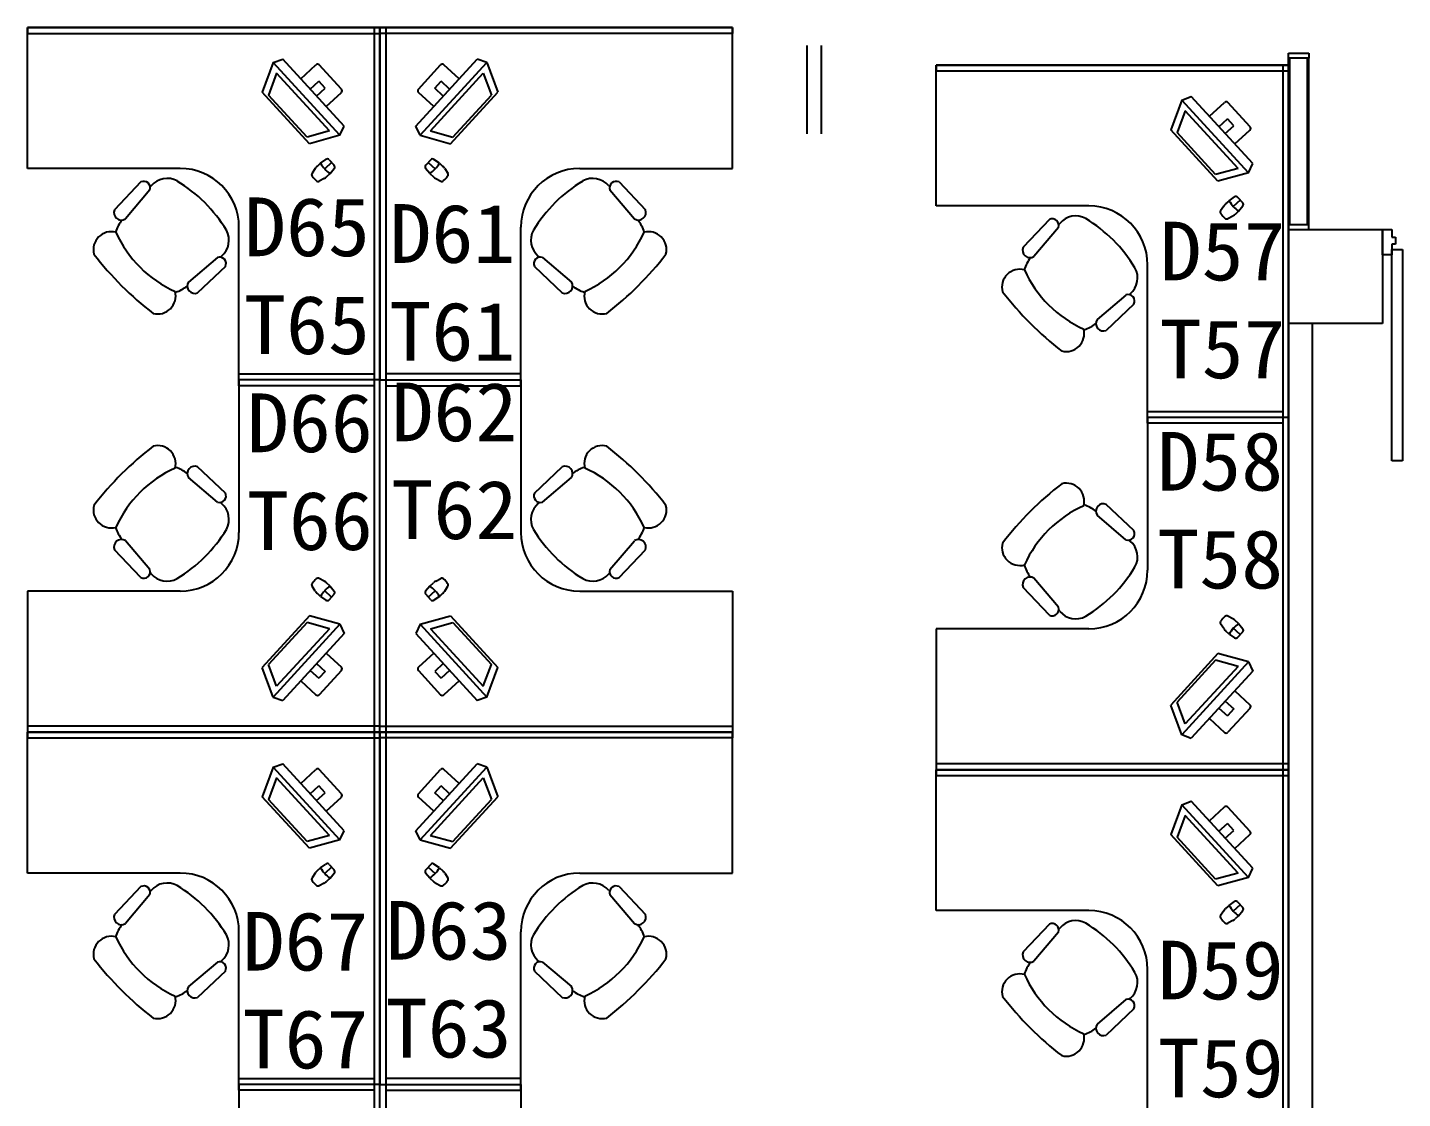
# Model space of a CAD drawing. Header units: millimetres. Extents: x 526420 to 928802, y 401925 to 509768.
# Drawn here: x 822454 to 828306, y 419564 to 424124 of the extents above; entities that cross this region are included whole.
import ezdxf

# ---------------------------------------------------------------- set-up
doc = ezdxf.new("R2010")
doc.units = ezdxf.units.MM
doc.header["$LTSCALE"] = 3000
doc.header["$MEASUREMENT"] = 0
for name, color, linetype in [('D-WALL', 7, 'CONTINUOUS'), ('P-DOOR', 7, 'CONTINUOUS'), ('P-FURNI-I', 7, 'CONTINUOUS'), ('P-TEXT', 7, 'CONTINUOUS'), ('P-WALL', 7, 'CONTINUOUS')]:
    doc.layers.add(name, color=color, linetype=linetype)
doc.styles.get("Standard").update_dxf_attribs({"font": 'romans.shx', "width": 0.65, "bigfont": 'hzfs1.shx'})

msp = doc.modelspace()

# ---------------------------------------------------------------- linework, layer by layer
at = {"layer": 'D-WALL', "color": 0, "ltscale": 100}
for p, q in [((827821, 423263.7), (828221, 423263.7)), ((827821, 422863.7), (827821, 423263.7)), ((828221, 423263.7), (828221, 422863.7)), ((828221, 422863.7), (827821, 422863.7))]:
    msp.add_line(p, q, dxfattribs=at)
at = {"layer": 'P-DOOR', "color": 0}
for p, q in [((828261, 423178.2), (828306, 423178.2)), ((828261, 422278.2), (828261, 423178.2)), ((828306, 423178.2), (828306, 422278.2)), ((828306, 422278.2), (828261, 422278.2))]:
    msp.add_line(p, q, dxfattribs=at)
at = {"layer": 'P-FURNI-I', "color": 0}
for p, q in [((822454, 424123.7), (822454, 424098.7)), ((823954, 424123.7), (822454, 424123.7)), ((822454, 423523.7), (822454, 424123.7)), ((822454, 424123.7), (823954, 424123.7)), ((822454, 424098.7), (823954, 424098.7)), ((823954, 424123.7), (823929, 424123.7)), ((823929, 424123.7), (823929, 421123.7)), ((823954, 424098.7), (823954, 424123.7)), ((823954, 424123.7), (825454, 424123.7)), ((823954, 421123.7), (823954, 424123.7)), ((823954, 424123.7), (823979, 424123.7)), ((823954, 424123.7), (823954, 422623.7)), ((825454, 424123.7), (823954, 424123.7)), ((823954, 424123.7), (823954, 424123.7)), ((823954, 424098.7), (823954, 424123.7)), ((823954, 421123.7), (823954, 424123.7)), ((823954, 424123.7), (823954, 422623.7)), ((823954, 424123.7), (823954, 424123.7)), ((825454, 424098.7), (823954, 424098.7)), ((823979, 424123.7), (823979, 421123.7)), ((825454, 424123.7), (825454, 424098.7)), ((825454, 423523.7), (825454, 424123.7)), ((823499.5, 423974.4), (823540.1, 423989.2)), ((823801.8, 423704.1), (823540.1, 423989.2)), ((824106.2, 423704.1), (824367.8, 423989.2)), ((824408.4, 423974.4), (824367.8, 423989.2)), ((823499.2, 423974.7), (823452.3, 423848.3)), ((823514.2, 423928.8), (823479.7, 423836.1)), ((823783.4, 423664.9), (823499.2, 423974.6)), ((823739, 423683.7), (823514.2, 423928.8)), ((824124.5, 423664.9), (824408.7, 423974.6)), ((824168.9, 423683.7), (824393.7, 423928.8)), ((824393.7, 423928.8), (824428.2, 423836.1)), ((824408.7, 423974.7), (824455.6, 423848.3)), ((826321, 423963.7), (826321, 423938.7)), ((827821, 423963.7), (826321, 423963.7)), ((826321, 423363.7), (826321, 423963.7)), ((826321, 423963.7), (827821, 423963.7)), ((826321, 423938.7), (827821, 423938.7)), ((827821, 423963.7), (827796, 423963.7)), ((827796, 423963.7), (827796, 420963.7)), ((827821, 423938.7), (827821, 423963.7)), ((827821, 420963.7), (827821, 423963.7)), ((827821, 423963.7), (827821, 422463.7)), ((827821, 423963.7), (827821, 423963.7)), ((823653.5, 423629), (823452.3, 423848.3)), ((823643.7, 423657.4), (823479.7, 423836.1)), ((824254.4, 423629), (824455.6, 423848.3)), ((824264.2, 423657.4), (824428.2, 423836.1)), ((827366.2, 423814.7), (827319.3, 423688.3)), ((827650.4, 423504.9), (827366.2, 423814.6)), ((827366.5, 423814.4), (827407.1, 423829.2)), ((827668.8, 423544.1), (827407.1, 423829.2)), ((827381.2, 423768.8), (827346.7, 423676.1)), ((827606, 423523.7), (827381.2, 423768.8)), ((823783.4, 423664.9), (823801.8, 423704.1)), ((824124.5, 423664.9), (824106.2, 423704.1)), ((827520.5, 423469), (827319.3, 423688.3)), ((823739, 423683.7), (823643.7, 423657.4)), ((823783.4, 423664.9), (823653.5, 423629)), ((824124.5, 423664.9), (824254.4, 423629)), ((824168.9, 423683.7), (824264.2, 423657.4)), ((827510.7, 423497.4), (827346.7, 423676.1)), ((823104, 423523.7), (822454, 423523.7)), ((824804, 423523.7), (825454, 423523.7)), ((827606, 423523.7), (827510.7, 423497.4)), ((827650.4, 423504.9), (827668.8, 423544.1)), ((822936.3, 423465.9), (822824.3, 423347.8)), ((824971.7, 423465.9), (825083.6, 423347.8)), ((827650.4, 423504.9), (827520.5, 423469)), ((822974.9, 423431.9), (822870.4, 423308.6)), ((822980.4, 423449.6), (822976.2, 423444.7)), ((824927.6, 423449.6), (824931.7, 423444.7)), ((824933, 423431.9), (825037.5, 423308.6)), ((826971, 423363.7), (826321, 423363.7)), ((826803.3, 423305.9), (826691.3, 423187.8)), ((826847.4, 423289.6), (826843.2, 423284.7)), ((823354, 422623.7), (823354, 423273.7)), ((824554, 422623.7), (824554, 423273.7)), ((826841.9, 423271.9), (826737.4, 423148.6)), ((823262.1, 423144.7), (823138.9, 423040.1)), ((823296.1, 423106), (823178, 422994.1)), ((823279.8, 423150.1), (823274.9, 423146)), ((823279.8, 423150.1), (823275.1, 423145.9)), ((824611.8, 423106), (824729.9, 422994.1)), ((824628.1, 423150.1), (824632.9, 423145.9)), ((824628.1, 423150.1), (824633, 423146)), ((824645.8, 423144.7), (824769, 423040.1)), ((827221, 422463.7), (827221, 423113.7)), ((827129.1, 422984.7), (827005.9, 422880.1)), ((827146.8, 422990.1), (827141.9, 422986)), ((827146.8, 422990.1), (827142.1, 422985.9)), ((827163.1, 422946), (827045, 422834.1)), ((823354, 422598.7), (823354, 422648.7)), ((823354, 422648.7), (823929, 422648.7)), ((823929, 422648.7), (823929, 422598.7)), ((824554, 422648.7), (823979, 422648.7)), ((823979, 422648.7), (823979, 422598.7)), ((824554, 422598.7), (824554, 422648.7)), ((823954, 422623.7), (823354, 422623.7)), ((823954, 422623.7), (823354, 422623.7)), ((823354, 422623.7), (823354, 421973.7)), ((823929, 422598.7), (823354, 422598.7)), ((823954, 422623.7), (824554, 422623.7)), ((823954, 421123.7), (823954, 422623.7)), ((823954, 422623.7), (824554, 422623.7)), ((823954, 421123.7), (823954, 422623.7)), ((823979, 422598.7), (824554, 422598.7)), ((824554, 422623.7), (824554, 421973.7)), ((827221, 422438.7), (827221, 422488.7)), ((827221, 422488.7), (827796, 422488.7)), ((827821, 422463.7), (827221, 422463.7)), ((827821, 422463.7), (827221, 422463.7)), ((827221, 422463.7), (827221, 421813.7)), ((827796, 422488.7), (827796, 422438.7)), ((827821, 420963.7), (827821, 422463.7)), ((827796, 422438.7), (827221, 422438.7)), ((823296.1, 422141.4), (823178, 422253.3)), ((824611.8, 422141.4), (824729.9, 422253.3)), ((823262.1, 422102.7), (823138.9, 422207.3)), ((824645.8, 422102.7), (824769, 422207.3)), ((823279.8, 422097.3), (823274.9, 422101.5)), ((823279.8, 422097.3), (823275.1, 422101.5)), ((824628.1, 422097.3), (824632.9, 422101.5)), ((824628.1, 422097.3), (824633, 422101.5)), ((827129.1, 421942.7), (827005.9, 422047.3)), ((827163.1, 421981.4), (827045, 422093.3)), ((822974.9, 421815.6), (822870.4, 421938.8)), ((824933, 421815.6), (825037.5, 421938.8)), ((827146.8, 421937.3), (827141.9, 421941.5)), ((827146.8, 421937.3), (827142.1, 421941.5)), ((822936.3, 421781.5), (822824.3, 421899.7)), ((824971.7, 421781.5), (825083.6, 421899.7)), ((822980.4, 421797.9), (822976.2, 421802.7)), ((824927.6, 421797.9), (824931.7, 421802.7)), ((826841.9, 421655.6), (826737.4, 421778.8)), ((823104, 421723.7), (822454, 421723.7)), ((822454, 421723.7), (822454, 421123.7)), ((824804, 421723.7), (825454, 421723.7)), ((825454, 421723.7), (825454, 421123.7)), ((826803.3, 421621.5), (826691.3, 421739.7)), ((826847.4, 421637.9), (826843.2, 421642.7)), ((823653.5, 421618.5), (823452.3, 421399.1)), ((823643.7, 421590), (823479.7, 421411.3)), ((823783.4, 421582.6), (823499.2, 421272.8)), ((823739, 421563.7), (823643.7, 421590)), ((823783.4, 421582.6), (823653.5, 421618.5)), ((823783.4, 421582.6), (823801.8, 421543.4)), ((824124.5, 421582.6), (824106.2, 421543.4)), ((824124.5, 421582.6), (824254.4, 421618.5)), ((824124.5, 421582.6), (824408.7, 421272.8)), ((824168.9, 421563.7), (824264.2, 421590)), ((824254.4, 421618.5), (824455.6, 421399.1)), ((824264.2, 421590), (824428.2, 421411.3)), ((823739, 421563.7), (823514.2, 421318.7)), ((823801.8, 421543.4), (823540.1, 421258.2)), ((824106.2, 421543.4), (824367.8, 421258.2)), ((824168.9, 421563.7), (824393.7, 421318.7)), ((826971, 421563.7), (826321, 421563.7)), ((826321, 421563.7), (826321, 420963.7)), ((823514.2, 421318.7), (823479.7, 421411.3)), ((824393.7, 421318.7), (824428.2, 421411.3)), ((827520.5, 421458.5), (827319.3, 421239.1)), ((827510.7, 421430), (827346.7, 421251.3)), ((827650.4, 421422.6), (827366.2, 421112.8)), ((827606, 421403.7), (827381.2, 421158.7)), ((827606, 421403.7), (827510.7, 421430)), ((827650.4, 421422.6), (827520.5, 421458.5)), ((827650.4, 421422.6), (827668.8, 421383.4)), ((823499.2, 421272.7), (823452.3, 421399.1)), ((824408.7, 421272.7), (824455.6, 421399.1)), ((827668.8, 421383.4), (827407.1, 421098.2)), ((823499.5, 421273.1), (823540.1, 421258.2)), ((824408.4, 421273.1), (824367.8, 421258.2)), ((827366.2, 421112.7), (827319.3, 421239.1)), ((827381.2, 421158.7), (827346.7, 421251.3)), ((822454, 421148.7), (822454, 421123.7)), ((823954, 421148.7), (822454, 421148.7)), ((822454, 421123.7), (823954, 421123.7)), ((822454, 421123.7), (823954, 421123.7)), ((822454, 421123.7), (822454, 421098.7)), ((823954, 421123.7), (822454, 421123.7)), ((822454, 420523.7), (822454, 421123.7)), ((822454, 421123.7), (823954, 421123.7)), ((823929, 421123.7), (823954, 421123.7)), ((823954, 421123.7), (823929, 421123.7)), ((823929, 421123.7), (823929, 418123.7)), ((823954, 421123.7), (823954, 421148.7)), ((823954, 421148.7), (825454, 421148.7)), ((823954, 421123.7), (823954, 421148.7)), ((825454, 421123.7), (823954, 421123.7)), ((823979, 421123.7), (823954, 421123.7)), ((825454, 421123.7), (823954, 421123.7)), ((823954, 421123.7), (823954, 421123.7)), ((823954, 421098.7), (823954, 421123.7)), ((823954, 421123.7), (825454, 421123.7)), ((823954, 418123.7), (823954, 421123.7)), ((823954, 421123.7), (823979, 421123.7)), ((823954, 421123.7), (823954, 419623.7)), ((825454, 421123.7), (823954, 421123.7)), ((823954, 421123.7), (823954, 421123.7)), ((823954, 421123.7), (823954, 421123.7)), ((823954, 421098.7), (823954, 421123.7)), ((823954, 418123.7), (823954, 421123.7)), ((823954, 421123.7), (823954, 419623.7)), ((823954, 421123.7), (823954, 421123.7)), ((823979, 421123.7), (823979, 418123.7)), ((825454, 421148.7), (825454, 421123.7)), ((825454, 421123.7), (825454, 421098.7)), ((825454, 420523.7), (825454, 421123.7)), ((827366.5, 421113.1), (827407.1, 421098.2)), ((822454, 421098.7), (823954, 421098.7)), ((825454, 421098.7), (823954, 421098.7)), ((823499.2, 420974.7), (823452.3, 420848.3)), ((823783.4, 420664.9), (823499.2, 420974.6)), ((823499.5, 420974.4), (823540.1, 420989.2)), ((823801.8, 420704.1), (823540.1, 420989.2)), ((824106.2, 420704.1), (824367.8, 420989.2)), ((824124.5, 420664.9), (824408.7, 420974.6)), ((824408.4, 420974.4), (824367.8, 420989.2)), ((824408.7, 420974.7), (824455.6, 420848.3)), ((826321, 420988.7), (826321, 420963.7)), ((827821, 420988.7), (826321, 420988.7)), ((826321, 420963.7), (827821, 420963.7)), ((826321, 420963.7), (827821, 420963.7)), ((826321, 420963.7), (826321, 420938.7)), ((827821, 420963.7), (826321, 420963.7)), ((826321, 420363.7), (826321, 420963.7)), ((826321, 420963.7), (827821, 420963.7)), ((826321, 420938.7), (827821, 420938.7)), ((827796, 420963.7), (827821, 420963.7)), ((827821, 420963.7), (827796, 420963.7)), ((827796, 420963.7), (827796, 417963.7)), ((827821, 420963.7), (827821, 420988.7)), ((827821, 420963.7), (827821, 420963.7)), ((827821, 420938.7), (827821, 420963.7)), ((827821, 417963.7), (827821, 420963.7)), ((827821, 420963.7), (827821, 419463.7)), ((827821, 420963.7), (827821, 420963.7)), ((823514.2, 420928.8), (823479.7, 420836.1)), ((823739, 420683.7), (823514.2, 420928.8)), ((824168.9, 420683.7), (824393.7, 420928.8)), ((824393.7, 420928.8), (824428.2, 420836.1)), ((823653.5, 420629), (823452.3, 420848.3)), ((823643.7, 420657.4), (823479.7, 420836.1)), ((824254.4, 420629), (824455.6, 420848.3)), ((824264.2, 420657.4), (824428.2, 420836.1)), ((827366.5, 420814.4), (827407.1, 420829.2)), ((827668.8, 420544.1), (827407.1, 420829.2)), ((827366.2, 420814.7), (827319.3, 420688.3)), ((827381.2, 420768.8), (827346.7, 420676.1)), ((827650.4, 420504.9), (827366.2, 420814.6)), ((827606, 420523.7), (827381.2, 420768.8)), ((823783.4, 420664.9), (823801.8, 420704.1)), ((824124.5, 420664.9), (824106.2, 420704.1)), ((823739, 420683.7), (823643.7, 420657.4)), ((823783.4, 420664.9), (823653.5, 420629)), ((824124.5, 420664.9), (824254.4, 420629)), ((824168.9, 420683.7), (824264.2, 420657.4)), ((827520.5, 420469), (827319.3, 420688.3)), ((827510.7, 420497.4), (827346.7, 420676.1)), ((827650.4, 420504.9), (827668.8, 420544.1)), ((823104, 420523.7), (822454, 420523.7)), ((824804, 420523.7), (825454, 420523.7)), ((827606, 420523.7), (827510.7, 420497.4)), ((827650.4, 420504.9), (827520.5, 420469)), ((822936.3, 420465.9), (822824.3, 420347.8)), ((822974.9, 420431.9), (822870.4, 420308.6)), ((822980.4, 420449.6), (822976.2, 420444.7)), ((824927.6, 420449.6), (824931.7, 420444.7)), ((824933, 420431.9), (825037.5, 420308.6)), ((824971.7, 420465.9), (825083.6, 420347.8)), ((826971, 420363.7), (826321, 420363.7)), ((826803.3, 420305.9), (826691.3, 420187.8)), ((823354, 419623.7), (823354, 420273.7)), ((824554, 419623.7), (824554, 420273.7)), ((826841.9, 420271.9), (826737.4, 420148.6)), ((826847.4, 420289.6), (826843.2, 420284.7)), ((823262.1, 420144.7), (823138.9, 420040.1)), ((823279.8, 420150.1), (823274.9, 420146)), ((823279.8, 420150.1), (823275.1, 420145.9)), ((824628.1, 420150.1), (824632.9, 420145.9)), ((824628.1, 420150.1), (824633, 420146)), ((824645.8, 420144.7), (824769, 420040.1)), ((823296.1, 420106), (823178, 419994.1)), ((824611.8, 420106), (824729.9, 419994.1)), ((827221, 419463.7), (827221, 420113.7)), ((827129.1, 419984.7), (827005.9, 419880.1)), ((827163.1, 419946), (827045, 419834.1)), ((827146.8, 419990.1), (827141.9, 419986)), ((827146.8, 419990.1), (827142.1, 419985.9)), ((823354, 419598.7), (823354, 419648.7)), ((823354, 419648.7), (823929, 419648.7)), ((823929, 419648.7), (823929, 419598.7)), ((824554, 419648.7), (823979, 419648.7)), ((823979, 419648.7), (823979, 419598.7)), ((824554, 419598.7), (824554, 419648.7)), ((823954, 419623.7), (823354, 419623.7)), ((823954, 419623.7), (823354, 419623.7)), ((823354, 419623.7), (823354, 418973.7)), ((823929, 419598.7), (823354, 419598.7)), ((823954, 419623.7), (824554, 419623.7)), ((823954, 418123.7), (823954, 419623.7)), ((823954, 419623.7), (824554, 419623.7)), ((823954, 418123.7), (823954, 419623.7)), ((823979, 419598.7), (824554, 419598.7)), ((824554, 419623.7), (824554, 418973.7))]:
    msp.add_line(p, q, dxfattribs=at)
at = {"layer": 'P-FURNI-I', "color": 0, "linetype": 'ByBlock'}
for p, q in [((823616.9, 423905.6), (823681.6, 423965)), ((823790.4, 423861.2), (823695.7, 423964.4)), ((824117.5, 423861.2), (824212.2, 423964.4)), ((824291.1, 423905.6), (824226.3, 423965)), ((823657.4, 423861.4), (823693.5, 423894.5)), ((823684.5, 423831.9), (823720.5, 423865)), ((823720.5, 423865), (823693.5, 423894.5)), ((824187.4, 423865), (824214.4, 423894.5)), ((824223.5, 423831.9), (824187.4, 423865)), ((824250.5, 423861.4), (824214.4, 423894.5)), ((823725, 423787.7), (823789.8, 423847.1)), ((824182.9, 423787.7), (824118.2, 423847.1)), ((827483.9, 423745.6), (827548.6, 423805)), ((827657.4, 423701.2), (827562.7, 423804.4)), ((827524.4, 423701.4), (827560.5, 423734.5)), ((827551.5, 423671.9), (827587.5, 423705)), ((827587.5, 423705), (827560.5, 423734.5)), ((827592, 423627.7), (827656.8, 423687.1)), ((823678, 423522.9), (823664.9, 423502.9)), ((823701, 423546.2), (823686.1, 423532.5)), ((823701, 423546.2), (823724.3, 423562.1)), ((823748.2, 423548.8), (823718.8, 423521.7)), ((823737.3, 423560.7), (823759.1, 423536.9)), ((823741.6, 423502), (823759.5, 423523.8)), ((824166.3, 423502), (824148.4, 423523.8)), ((824170.6, 423560.7), (824148.8, 423536.9)), ((824159.7, 423548.8), (824189.1, 423521.7)), ((824206.9, 423546.2), (824183.6, 423562.1)), ((824206.9, 423546.2), (824221.9, 423532.5)), ((824229.9, 423522.9), (824243, 423502.9)), ((823716.4, 423481), (823695.3, 423469.7)), ((823741.6, 423502), (823726.6, 423488.2)), ((824166.3, 423502), (824181.3, 423488.2)), ((824191.5, 423481), (824212.6, 423469.7)), ((827568, 423386.2), (827591.3, 423402.1)), ((827604.3, 423400.7), (827626.1, 423376.9)), ((827545, 423362.9), (827531.9, 423342.9)), ((827568, 423386.2), (827553.1, 423372.5)), ((827615.2, 423388.8), (827585.8, 423361.7)), ((827608.6, 423342), (827593.6, 423328.2)), ((827608.6, 423342), (827626.5, 423363.8)), ((827583.4, 423321), (827562.3, 423309.7)), ((823716.4, 421766.4), (823695.3, 421777.7)), ((823741.6, 421745.5), (823726.6, 421759.2)), ((824166.3, 421745.5), (824181.3, 421759.2)), ((824191.5, 421766.4), (824212.6, 421777.7)), ((823678, 421724.5), (823664.9, 421744.6)), ((823701, 421701.3), (823686.1, 421715)), ((823701, 421701.3), (823724.3, 421685.3)), ((823748.2, 421698.7), (823718.8, 421725.7)), ((823737.3, 421686.8), (823759.1, 421710.5)), ((823741.6, 421745.5), (823759.5, 421723.6)), ((824166.3, 421745.5), (824148.4, 421723.6)), ((824170.6, 421686.8), (824148.8, 421710.5)), ((824159.7, 421698.7), (824189.1, 421725.7)), ((824206.9, 421701.3), (824183.6, 421685.3)), ((824206.9, 421701.3), (824221.9, 421715)), ((824229.9, 421724.5), (824243, 421744.6)), ((827545, 421564.5), (827531.9, 421584.6)), ((827583.4, 421606.4), (827562.3, 421617.7)), ((827608.6, 421585.5), (827593.6, 421599.2)), ((827608.6, 421585.5), (827626.5, 421563.6)), ((827568, 421541.3), (827553.1, 421555)), ((827568, 421541.3), (827591.3, 421525.3)), ((827615.2, 421538.7), (827585.8, 421565.7)), ((827604.3, 421526.8), (827626.1, 421550.5)), ((823684.5, 421415.5), (823720.5, 421382.4)), ((823725, 421459.7), (823789.8, 421400.3)), ((824182.9, 421459.7), (824118.2, 421400.3)), ((824223.5, 421415.5), (824187.4, 421382.4)), ((823657.4, 421386), (823693.5, 421353)), ((823720.5, 421382.4), (823693.5, 421353)), ((823790.4, 421386.2), (823695.7, 421283)), ((824117.5, 421386.2), (824212.2, 421283)), ((824187.4, 421382.4), (824214.4, 421353)), ((824250.5, 421386), (824214.4, 421353)), ((823616.9, 421341.8), (823681.6, 421282.4)), ((824291.1, 421341.8), (824226.3, 421282.4)), ((827592, 421299.7), (827656.8, 421240.3)), ((827551.5, 421255.5), (827587.5, 421222.4)), ((827483.9, 421181.8), (827548.6, 421122.4)), ((827524.4, 421226), (827560.5, 421193)), ((827587.5, 421222.4), (827560.5, 421193)), ((827657.4, 421226.2), (827562.7, 421123)), ((823616.9, 420905.6), (823681.6, 420965)), ((823790.4, 420861.2), (823695.7, 420964.4)), ((824117.5, 420861.2), (824212.2, 420964.4)), ((824291.1, 420905.6), (824226.3, 420965)), ((823657.4, 420861.4), (823693.5, 420894.5)), ((823720.5, 420865), (823693.5, 420894.5)), ((824187.4, 420865), (824214.4, 420894.5)), ((824250.5, 420861.4), (824214.4, 420894.5)), ((823684.5, 420831.9), (823720.5, 420865)), ((823725, 420787.7), (823789.8, 420847.1)), ((824182.9, 420787.7), (824118.2, 420847.1)), ((824223.5, 420831.9), (824187.4, 420865)), ((827483.9, 420745.6), (827548.6, 420805)), ((827657.4, 420701.2), (827562.7, 420804.4)), ((827524.4, 420701.4), (827560.5, 420734.5)), ((827551.5, 420671.9), (827587.5, 420705)), ((827587.5, 420705), (827560.5, 420734.5)), ((827592, 420627.7), (827656.8, 420687.1)), ((823701, 420546.2), (823686.1, 420532.5)), ((823701, 420546.2), (823724.3, 420562.1)), ((823748.2, 420548.8), (823718.8, 420521.7)), ((823737.3, 420560.7), (823759.1, 420536.9)), ((824170.6, 420560.7), (824148.8, 420536.9)), ((824159.7, 420548.8), (824189.1, 420521.7)), ((824206.9, 420546.2), (824183.6, 420562.1)), ((824206.9, 420546.2), (824221.9, 420532.5)), ((823678, 420522.9), (823664.9, 420502.9)), ((823716.4, 420481), (823695.3, 420469.7)), ((823741.6, 420502), (823726.6, 420488.2)), ((823741.6, 420502), (823759.5, 420523.8)), ((824166.3, 420502), (824148.4, 420523.8)), ((824166.3, 420502), (824181.3, 420488.2)), ((824191.5, 420481), (824212.6, 420469.7)), ((824229.9, 420522.9), (824243, 420502.9)), ((827545, 420362.9), (827531.9, 420342.9)), ((827568, 420386.2), (827553.1, 420372.5)), ((827568, 420386.2), (827591.3, 420402.1)), ((827615.2, 420388.8), (827585.8, 420361.7)), ((827604.3, 420400.7), (827626.1, 420376.9)), ((827608.6, 420342), (827626.5, 420363.8)), ((827583.4, 420321), (827562.3, 420309.7)), ((827608.6, 420342), (827593.6, 420328.2))]:
    msp.add_line(p, q, dxfattribs=at)
at = {"layer": 'P-FURNI-I', "color": 0, "ltscale": 100}
msp.add_line((823954, 420523.7), (823954, 423431.9), dxfattribs=at)
at = {"layer": 'P-FURNI-I', "color": 0, "linetype": 'ByBlock'}
for centre, radius, start, end in [((823688.4, 423957.6), 10, 42.52965, 132.52965), ((824219.6, 423957.6), 10, 47.47035, 137.47035), ((823783, 423854.5), 10, 312.52965, 42.52965), ((824124.9, 423854.5), 10, 137.47035, 227.47035), ((827555.4, 423797.6), 10, 42.52965, 132.52965), ((827650, 423694.5), 10, 312.52965, 42.52965), ((823719.9, 423495.6), 50, 132.52965, 146.87305), ((823816.9, 423611.7), 133.1, 209.50646, 235.55283), ((823730, 423553.9), 10, 42.52965, 124.42662), ((823751.8, 423530.1), 10, 320.63267, 42.52965), ((824156.1, 423530.1), 10, 137.47035, 219.36733), ((824091, 423611.7), 133.1, 304.44717, 330.49354), ((824177.9, 423553.9), 10, 55.57338, 137.47035), ((824188.1, 423495.6), 50, 33.12695, 47.47035), ((823673.3, 423497.4), 10, 146.87305, 222.52965), ((823738.7, 423540), 88, 214.1588, 230.90049), ((823690.6, 423478.5), 10, 222.52965, 298.18624), ((823692.8, 423525.1), 50, 298.18624, 312.52965), ((824215.1, 423525.1), 50, 227.47035, 241.81376), ((824217.3, 423478.5), 10, 241.81376, 317.47035), ((824169.2, 423540), 88, 309.09951, 325.8412), ((824234.7, 423497.4), 10, 317.47035, 33.12695), ((827597, 423393.9), 10, 42.52965, 124.42662), ((827540.3, 423337.4), 10, 146.87305, 222.52965), ((827586.9, 423335.6), 50, 132.52965, 146.87305), ((827683.9, 423451.7), 133.1, 209.50646, 235.55283), ((827618.8, 423370.1), 10, 320.63267, 42.52965), ((827605.7, 423380), 88, 214.1588, 230.90049), ((827557.6, 423318.5), 10, 222.52965, 298.18624), ((827559.8, 423365.1), 50, 298.18624, 312.52965), ((823673.3, 421750), 10, 137.47035, 213.12695), ((823738.7, 421707.4), 88, 129.09951, 145.8412), ((823690.6, 421768.9), 10, 61.81376, 137.47035), ((823692.8, 421722.3), 50, 47.47035, 61.81376), ((824215.1, 421722.3), 50, 118.18624, 132.52965), ((824217.3, 421768.9), 10, 42.52965, 118.18624), ((824169.2, 421707.4), 88, 34.1588, 50.90049), ((824234.7, 421750), 10, 326.87305, 42.52965), ((823719.9, 421751.8), 50, 213.12695, 227.47035), ((823816.9, 421635.7), 133.1, 124.44717, 150.49354), ((823751.8, 421717.3), 10, 317.47035, 39.36733), ((824156.1, 421717.3), 10, 140.63267, 222.52965), ((824091, 421635.7), 133.1, 29.50646, 55.55283), ((824188.1, 421751.8), 50, 312.52965, 326.87305), ((823730, 421693.5), 10, 235.57338, 317.47035), ((824177.9, 421693.5), 10, 222.52965, 304.42662), ((827540.3, 421590), 10, 137.47035, 213.12695), ((827605.7, 421547.4), 88, 129.09951, 145.8412), ((827557.6, 421608.9), 10, 61.81376, 137.47035), ((827683.9, 421475.7), 133.1, 124.44717, 150.49354), ((827559.8, 421562.3), 50, 47.47035, 61.81376), ((827586.9, 421591.8), 50, 213.12695, 227.47035), ((827597, 421533.5), 10, 235.57338, 317.47035), ((827618.8, 421557.3), 10, 317.47035, 39.36733), ((823783, 421393), 10, 317.47035, 47.47035), ((824124.9, 421393), 10, 132.52965, 222.52965), ((823688.4, 421289.8), 10, 227.47035, 317.47035), ((824219.6, 421289.8), 10, 222.52965, 312.52965), ((827650, 421233), 10, 317.47035, 47.47035), ((827555.4, 421129.8), 10, 227.47035, 317.47035), ((823688.4, 420957.6), 10, 42.52965, 132.52965), ((824219.6, 420957.6), 10, 47.47035, 137.47035), ((823783, 420854.5), 10, 312.52965, 42.52965), ((824124.9, 420854.5), 10, 137.47035, 227.47035), ((827555.4, 420797.6), 10, 42.52965, 132.52965), ((827650, 420694.5), 10, 312.52965, 42.52965), ((823719.9, 420495.6), 50, 132.52965, 146.87305), ((823816.9, 420611.7), 133.1, 209.50646, 235.55283), ((823730, 420553.9), 10, 42.52965, 124.42662), ((823751.8, 420530.1), 10, 320.63267, 42.52965), ((824156.1, 420530.1), 10, 137.47035, 219.36733), ((824091, 420611.7), 133.1, 304.44717, 330.49354), ((824177.9, 420553.9), 10, 55.57338, 137.47035), ((824188.1, 420495.6), 50, 33.12695, 47.47035), ((823673.3, 420497.4), 10, 146.87305, 222.52965), ((823738.7, 420540), 88, 214.1588, 230.90049), ((823690.6, 420478.5), 10, 222.52965, 298.18624), ((823692.8, 420525.1), 50, 298.18624, 312.52965), ((824215.1, 420525.1), 50, 227.47035, 241.81376), ((824217.3, 420478.5), 10, 241.81376, 317.47035), ((824169.2, 420540), 88, 309.09951, 325.8412), ((824234.7, 420497.4), 10, 317.47035, 33.12695), ((827586.9, 420335.6), 50, 132.52965, 146.87305), ((827683.9, 420451.7), 133.1, 209.50646, 235.55283), ((827597, 420393.9), 10, 42.52965, 124.42662), ((827618.8, 420370.1), 10, 320.63267, 42.52965), ((827540.3, 420337.4), 10, 146.87305, 222.52965), ((827605.7, 420380), 88, 214.1588, 230.90049), ((827557.6, 420318.5), 10, 222.52965, 298.18624), ((827559.8, 420365.1), 50, 298.18624, 312.52965)]:
    msp.add_arc(centre, radius, start, end, dxfattribs=at)
at = {"layer": 'P-FURNI-I', "color": 0}
for centre, radius, start, end in [((823104, 423273.7), 250, 0.00002, 89.99998), ((824804, 423273.7), 250, 90.00002, 179.99998), ((822948.6, 423440.9), 27.9, 341.04311, 116.28384), ((823048.2, 423392.6), 88.6, 61.10866, 140), ((822767, 422936.7), 624.1, 31.27501, 58.72499), ((825140.9, 422936.7), 624.1, 121.27501, 148.72499), ((824859.7, 423392.6), 88.6, 40, 118.89134), ((824959.3, 423440.9), 27.9, 63.71616, 198.95689), ((822853.5, 423335.5), 31.7, 157.15642, 302.13371), ((825054.4, 423335.5), 31.7, 237.86629, 22.84358), ((826971, 423113.7), 250, 0.00002, 89.99998), ((822996.4, 423195.7), 177.1, 142.33471, 161.21221), ((824911.5, 423195.7), 177.1, 18.78779, 37.66529), ((826815.6, 423280.9), 27.9, 341.04311, 116.28384), ((826915.2, 423232.6), 88.6, 61.10866, 140), ((826634, 422776.7), 624.1, 31.27501, 58.72499), ((822810.6, 423177.9), 76.4, 75.39269, 194.60731), ((823288.3, 423458), 502.6, 204.20895, 245.79105), ((823222.9, 423218), 88.6, 310, 28.89134), ((824685, 423218), 88.6, 151.10866, 230), ((824619.6, 423458), 502.6, 294.20895, 335.79105), ((825097.4, 423177.9), 76.4, 345.39269, 104.60731), ((823832.9, 424002.6), 1383.5, 217.59073, 232.40927), ((824075, 424002.6), 1383.5, 307.59073, 322.40927), ((826720.5, 423175.5), 31.7, 157.15642, 302.13371), ((823271.2, 423118.4), 27.9, 333.71616, 108.95689), ((824636.8, 423118.4), 27.9, 71.04311, 206.28384), ((826863.4, 423035.7), 177.1, 142.33471, 161.21221), ((827089.9, 423058), 88.6, 310, 28.89134), ((826677.6, 423017.9), 76.4, 75.39269, 194.60731), ((827155.3, 423298), 502.6, 204.20895, 245.79105), ((823008.2, 422980.3), 76.4, 255.39269, 14.60731), ((823027.7, 423164.4), 177.1, 288.61801, 306.90476), ((823165.7, 423023.3), 31.7, 147.86629, 292.84358), ((824742.2, 423023.3), 31.7, 247.15642, 32.13371), ((824880.2, 423164.4), 177.1, 233.09524, 251.38199), ((824899.7, 422980.3), 76.4, 165.39269, 284.60731), ((827699.9, 423842.6), 1383.5, 217.59073, 232.40927), ((827138.2, 422958.4), 27.9, 333.71616, 108.95689), ((827032.7, 422863.3), 31.7, 147.86629, 292.84358), ((826875.2, 422820.3), 76.4, 255.39269, 14.60731), ((826894.7, 423004.4), 177.1, 288.61801, 306.90476), ((823832.9, 421244.8), 1383.5, 127.59073, 142.40927), ((823008.2, 422267.1), 76.4, 345.39269, 104.60731), ((824899.7, 422267.1), 76.4, 75.39269, 194.60731), ((824075, 421244.8), 1383.5, 37.59073, 52.40927), ((823288.3, 421789.4), 502.6, 114.20895, 155.79105), ((823027.7, 422083.1), 177.1, 53.09524, 71.38199), ((823165.7, 422224.2), 31.7, 67.15642, 212.13371), ((824742.2, 422224.2), 31.7, 327.86629, 112.84358), ((824880.2, 422083.1), 177.1, 108.61801, 126.90476), ((824619.6, 421789.4), 502.6, 24.20895, 65.79105), ((827699.9, 421084.8), 1383.5, 127.59073, 142.40927), ((826875.2, 422107.1), 76.4, 345.39269, 104.60731), ((823271.2, 422129.1), 27.9, 251.04311, 26.28384), ((824636.8, 422129.1), 27.9, 153.71616, 288.95689), ((822810.6, 422069.5), 76.4, 165.39269, 284.60731), ((823222.9, 422029.5), 88.6, 331.10866, 50), ((824685, 422029.5), 88.6, 130, 208.89134), ((825097.4, 422069.5), 76.4, 255.39269, 14.60731), ((827155.3, 421629.4), 502.6, 114.20895, 155.79105), ((826894.7, 421923.1), 177.1, 53.09524, 71.38199), ((827032.7, 422064.2), 31.7, 67.15642, 212.13371), ((822996.4, 422051.7), 177.1, 198.78779, 217.66529), ((824911.5, 422051.7), 177.1, 322.33471, 341.21221), ((822853.5, 421912), 31.7, 57.86629, 202.84358), ((822767, 422310.7), 624.1, 301.27501, 328.72499), ((823104, 421973.7), 250, 270.00002, 359.99998), ((824804, 421973.7), 250, 180.00002, 269.99998), ((825140.9, 422310.7), 624.1, 211.27501, 238.72499), ((825054.4, 421912), 31.7, 337.15642, 122.13371), ((827138.2, 421969.1), 27.9, 251.04311, 26.28384), ((827089.9, 421869.5), 88.6, 331.10866, 50), ((826677.6, 421909.5), 76.4, 165.39269, 284.60731), ((822948.6, 421806.5), 27.9, 243.71616, 18.95689), ((824959.3, 421806.5), 27.9, 161.04311, 296.28384), ((826863.4, 421891.7), 177.1, 198.78779, 217.66529), ((826634, 422150.7), 624.1, 301.27501, 328.72499), ((826971, 421813.7), 250, 270.00002, 359.99998), ((823048.2, 421854.8), 88.6, 220, 298.89134), ((824859.7, 421854.8), 88.6, 241.10866, 320), ((826720.5, 421752), 31.7, 57.86629, 202.84358), ((826815.6, 421646.5), 27.9, 243.71616, 18.95689), ((826915.2, 421694.8), 88.6, 220, 298.89134), ((822948.6, 420440.9), 27.9, 341.04311, 116.28384), ((823048.2, 420392.6), 88.6, 61.10866, 140), ((822767, 419936.7), 624.1, 31.27501, 58.72499), ((823104, 420273.7), 250, 0.00002, 89.99998), ((824804, 420273.7), 250, 90.00002, 179.99998), ((825140.9, 419936.7), 624.1, 121.27501, 148.72499), ((824859.7, 420392.6), 88.6, 40, 118.89134), ((824959.3, 420440.9), 27.9, 63.71616, 198.95689), ((826971, 420113.7), 250, 0.00002, 89.99998), ((822853.5, 420335.5), 31.7, 157.15642, 302.13371), ((822996.4, 420195.7), 177.1, 142.33471, 161.21221), ((825054.4, 420335.5), 31.7, 237.86629, 22.84358), ((824911.5, 420195.7), 177.1, 18.78779, 37.66529), ((826815.6, 420280.9), 27.9, 341.04311, 116.28384), ((826915.2, 420232.6), 88.6, 61.10866, 140), ((826634, 419776.7), 624.1, 31.27501, 58.72499), ((822810.6, 420177.9), 76.4, 75.39269, 194.60731), ((823288.3, 420458), 502.6, 204.20895, 245.79105), ((823222.9, 420218), 88.6, 310, 28.89134), ((824685, 420218), 88.6, 151.10866, 230), ((824619.6, 420458), 502.6, 294.20895, 335.79105), ((825097.4, 420177.9), 76.4, 345.39269, 104.60731), ((826720.5, 420175.5), 31.7, 157.15642, 302.13371), ((823832.9, 421002.6), 1383.5, 217.59073, 232.40927), ((823271.2, 420118.4), 27.9, 333.71616, 108.95689), ((824636.8, 420118.4), 27.9, 71.04311, 206.28384), ((824075, 421002.6), 1383.5, 307.59073, 322.40927), ((826863.4, 420035.7), 177.1, 142.33471, 161.21221), ((826677.6, 420017.9), 76.4, 75.39269, 194.60731), ((827155.3, 420298), 502.6, 204.20895, 245.79105), ((827089.9, 420058), 88.6, 310, 28.89134), ((823008.2, 419980.3), 76.4, 255.39269, 14.60731), ((823027.7, 420164.4), 177.1, 288.61801, 306.90476), ((823165.7, 420023.3), 31.7, 147.86629, 292.84358), ((824742.2, 420023.3), 31.7, 247.15642, 32.13371), ((824880.2, 420164.4), 177.1, 233.09524, 251.38199), ((824899.7, 419980.3), 76.4, 165.39269, 284.60731), ((827699.9, 420842.6), 1383.5, 217.59073, 232.40927), ((827138.2, 419958.4), 27.9, 333.71616, 108.95689), ((826875.2, 419820.3), 76.4, 255.39269, 14.60731), ((826894.7, 420004.4), 177.1, 288.61801, 306.90476), ((827032.7, 419863.3), 31.7, 147.86629, 292.84358)]:
    msp.add_arc(centre, radius, start, end, dxfattribs=at)
at = {"layer": 'P-TEXT', "color": 0}
for p, q in [((825771.5, 424046.6), (825771.5, 423671)), ((825831.5, 424046.6), (825831.5, 423671))]:
    msp.add_line(p, q, dxfattribs=at)
at = {"layer": 'P-WALL', "color": 0, "ltscale": 2}
for p, q in [((827821, 423993.7), (827821, 424013.7)), ((827821, 424013.7), (827907, 424013.7)), ((827821, 423283.7), (827821, 423993.7)), ((827907, 423993.7), (827821, 423993.7)), ((827827, 423283.7), (827827, 423993.7)), ((827901, 423283.7), (827901, 423993.7)), ((827907, 424013.7), (827907, 423993.7)), ((827907, 423283.7), (827907, 423993.7)), ((827907, 423283.7), (827821, 423283.7)), ((827821, 423283.7), (827821, 423263.7)), ((827907, 423263.7), (827907, 423283.7)), ((827821, 423263.7), (827907, 423263.7)), ((828221, 423231.7), (828221, 423263.7)), ((828221, 423263.7), (828261, 423263.7)), ((828221, 423219.7), (828221, 423231.7)), ((828221, 423231.7), (828221, 423231.7)), ((828221, 423155.7), (828221, 423219.7)), ((828221, 423219.7), (828221, 423219.7)), ((828261, 423263.7), (828261, 423230.7)), ((828261, 423230.7), (828276, 423230.7)), ((828276, 423230.7), (828276, 423200.7)), ((828276, 423200.7), (828261, 423200.7)), ((828261, 423200.7), (828261, 423155.7)), ((828261, 423155.7), (828221, 423155.7))]:
    msp.add_line(p, q, dxfattribs=at)
at = {"layer": 'P-WALL', "color": 0, "ltscale": 0.7}
for p, q in [((827821, 422863.7), (827821, 418123.7)), ((827921, 422863.7), (827921, 418123.7))]:
    msp.add_line(p, q, dxfattribs=at)

# ---------------------------------------------------------------- texts
at = {"layer": 'P-FURNI-I', "color": 6, "ltscale": 0.7, "char_height": 250, "width": 339.372, "attachment_point": 1}
for s, insert in [('{\\fKaiTi_GB2312|b0|i0|c134|p49;\\W1.05;\\C3;D65\\PT65}', (823375.5, 423399.9)), ('{\\fKaiTi_GB2312|b0|i0|c134|p49;\\W1.05;\\C3;D61\\PT61}', (823994.4, 423371.6)), ('{\\fKaiTi_GB2312|b0|i0|c134|p49;\\W1.05;\\C3;D57\\PT57}', (827272.4, 423296.9)), ('{\\fKaiTi_GB2312|b0|i0|c134|p49;\\W1.05;\\C3;D62\\PT62}', (824003, 422612.2)), ('{\\fKaiTi_GB2312|b0|i0|c134|p49;\\W1.05;\\C3;D66\\PT66}', (823387.8, 422565.6)), ('{\\fKaiTi_GB2312|b0|i0|c134|p49;\\W1.05;\\C3;D67\\PT67}', (823369.4, 420358.5)), ('{\\fKaiTi_GB2312|b0|i0|c134|p49;\\W1.05;\\C3;D63\\PT63}', (823978.7, 420404.9)), ('{\\fKaiTi_GB2312|b0|i0|c134|p49;\\W1.05;\\C3;D59\\PT59}', (827264.9, 420235.7))]:
    msp.add_mtext(s, dxfattribs=dict(at, insert=insert))
at = {"layer": 'P-FURNI-I', "color": 1, "ltscale": 0.7, "insert": (827262.3, 422402), "char_height": 250, "width": 339.372, "attachment_point": 1}
msp.add_mtext('{\\fKaiTi_GB2312|b0|i0|c134|p49;\\W1.05;\\C3;D58\\PT58}', dxfattribs=at)

doc.saveas('drawing.dxf')
